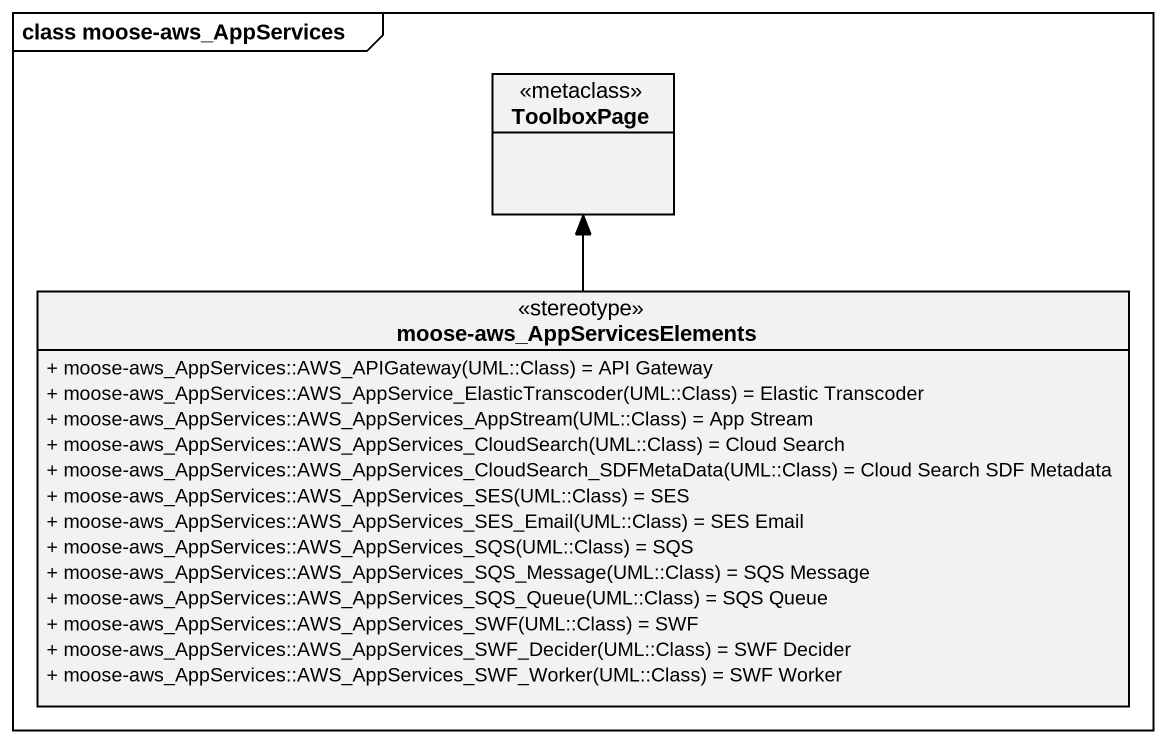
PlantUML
@startuml
mainframe class moose-aws_AppServices
hide circle
hide empty members
skinparam classAttributeIconSize 0
class ToolboxPage <<metaclass>>
class "moose-aws_AppServicesElements" as moose_aws <<stereotype>> {
  {field} + moose-aws_AppServices::AWS_APIGateway(UML::Class) = API Gateway
  {field} + moose-aws_AppServices::AWS_AppService_ElasticTranscoder(UML::Class) = Elastic Transcoder
  {field} + moose-aws_AppServices::AWS_AppServices_AppStream(UML::Class) = App Stream
  {field} + moose-aws_AppServices::AWS_AppServices_CloudSearch(UML::Class) = Cloud Search
  {field} + moose-aws_AppServices::AWS_AppServices_CloudSearch_SDFMetaData(UML::Class) = Cloud Search SDF Metadata
  {field} + moose-aws_AppServices::AWS_AppServices_SES(UML::Class) = SES
  {field} + moose-aws_AppServices::AWS_AppServices_SES_Email(UML::Class) = SES Email
  {field} + moose-aws_AppServices::AWS_AppServices_SQS(UML::Class) = SQS
  {field} + moose-aws_AppServices::AWS_AppServices_SQS_Message(UML::Class) = SQS Message
  {field} + moose-aws_AppServices::AWS_AppServices_SQS_Queue(UML::Class) = SQS Queue
  {field} + moose-aws_AppServices::AWS_AppServices_SWF(UML::Class) = SWF
  {field} + moose-aws_AppServices::AWS_AppServices_SWF_Decider(UML::Class) = SWF Decider
  {field} + moose-aws_AppServices::AWS_AppServices_SWF_Worker(UML::Class) = SWF Worker
}
moose_aws -up-> ToolboxPage
@enduml
